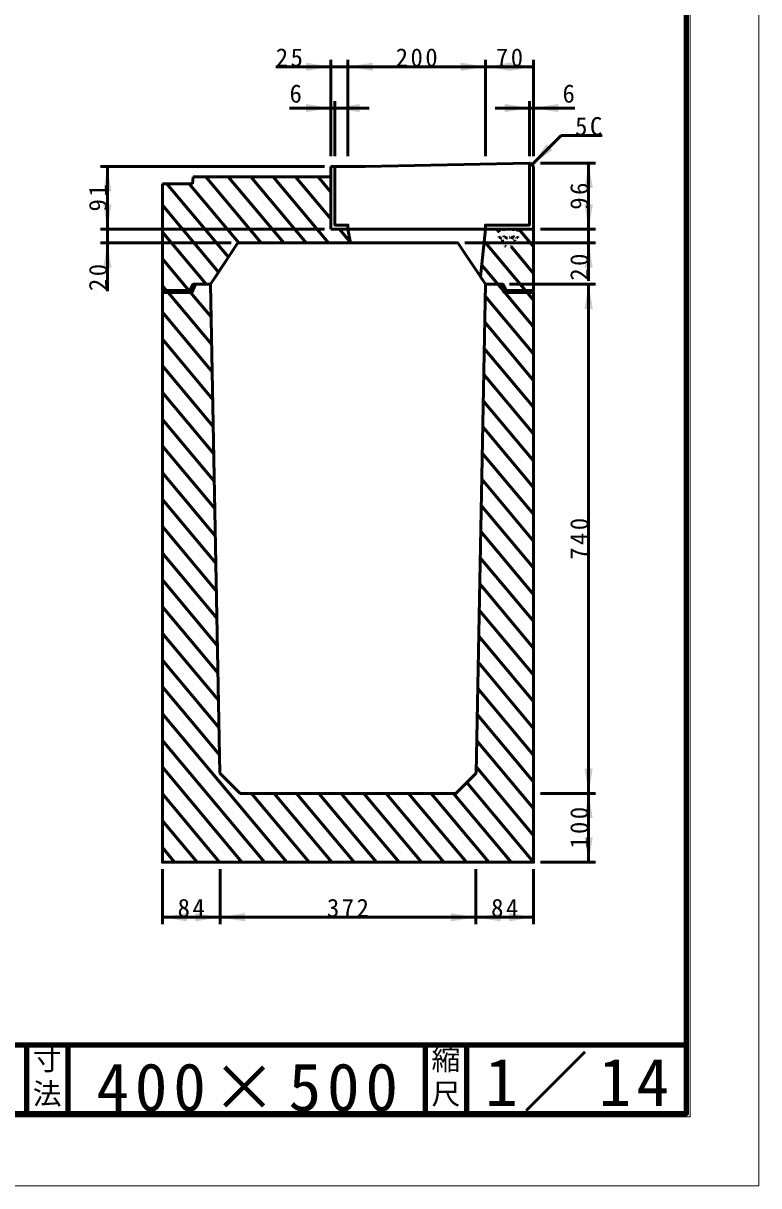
# Model space of a CAD drawing. Units: millimetres, scale not verified. Extents: x -2102 to 2102, y -1485 to 1485.
# Drawn here: x 1033 to 2102, y -1485 to 204 of the extents above; entities that cross this region are included whole.
import ezdxf
from ezdxf.enums import TextEntityAlignment as Align

# ---------------------------------------------------------------- set-up
doc = ezdxf.new("R2010")
doc.units = ezdxf.units.MM
doc.header["$LTSCALE"] = 5
doc.linetypes.add('DOTTED', pattern=[1.75, 0.25, -1.5])
doc.layers.add('0-0_V-nasSTD', color=7, linetype='Continuous', lineweight=35)
doc.layers.add('0-1_0', color=7, linetype='Continuous', lineweight=50)
doc.styles.add('ＭＳ ゴシック', font='')
doc.styles.get('ＭＳ ゴシック').set_extended_font_data('MS Gothic')

msp = doc.modelspace()

# ---------------------------------------------------------------- linework, layer by layer
at = {"layer": '0-0_V-nasSTD', "lineweight": 50}
for p, q in [((1769.029, 1.244), (1770.029, 1.244)), ((1770.029, 1.244), (1775.029, -3.756)), ((1775.029, -94.756), (1775.029, -3.756)), ((1235.029, -28.756), (1279.029, -28.756)), ((1241.439, -28.756), (1331.115, -135.627)), ((1346.237, -114.756), (1274.074, -28.756)), ((1280.029, -18.756), (1279.029, -28.756)), ((1298.319, -18.756), (1378.872, -114.756)), ((1411.507, -114.756), (1330.954, -18.756)), ((1363.589, -18.756), (1444.143, -114.756)), ((1476.778, -114.756), (1396.224, -18.756)), ((1428.859, -18.756), (1480.029, -79.737)), ((1480.029, -40.844), (1461.495, -18.756)), ((1316.666, -157.3), (1235.029, -60.009)), ((1235.029, -98.902), (1298.677, -174.756)), ((1492.631, -94.756), (1508.782, -114.004)), ((1705.029, -94.756), (1697.859, -164)), ((1721.077, -94.756), (1725.029, -99.465)), ((1775.029, -120.16), (1753.712, -94.756)), ((1763.122, -183.756), (1703.207, -112.352)), ((1775.029, -159.053), (1742.227, -119.961)), ((1273.594, -183.756), (1235.029, -137.796)), ((1731.068, -184.448), (1699.622, -146.972)), ((1305.029, -174.756), (1312.2, -164)), ((1305.029, -174.756), (1312.2, -164)), ((1312.2, -164), (1305.029, -174.756)), ((1697.859, -164), (1705.029, -174.756)), ((1697.859, -164), (1705.029, -174.756)), ((1240.959, -183.756), (1235.029, -176.689)), ((1305.029, -174.756), (1318.47, -885.196)), ((1705.029, -174.756), (1691.588, -885.196)), ((1306.681, -262.08), (1243.476, -186.756)), ((1305.928, -222.29), (1276.112, -186.756)), ((1775.029, -275.732), (1704.704, -191.922)), ((1775.029, -236.839), (1733.004, -186.756)), ((1775.029, -197.946), (1765.639, -186.756)), ((1307.434, -301.871), (1235.029, -215.582)), ((1775.029, -314.625), (1703.985, -229.958)), ((1308.187, -341.661), (1235.029, -254.475)), ((1775.029, -353.518), (1703.265, -267.994)), ((1308.94, -381.451), (1235.029, -293.368)), ((1775.029, -392.412), (1702.546, -306.029)), ((1309.692, -421.241), (1235.029, -332.261)), ((1775.029, -431.305), (1701.826, -344.065)), ((1310.445, -461.031), (1235.029, -371.154)), ((1775.029, -470.198), (1701.106, -382.1)), ((1311.198, -500.822), (1235.029, -410.047)), ((1775.029, -509.091), (1700.387, -420.136)), ((1311.951, -540.612), (1235.029, -448.94)), ((1775.029, -547.984), (1699.667, -458.171)), ((1312.704, -580.402), (1235.029, -487.833)), ((1775.029, -586.877), (1698.948, -496.207)), ((1313.456, -620.192), (1235.029, -526.727)), ((1775.029, -625.77), (1698.228, -534.242)), ((1314.209, -659.983), (1235.029, -565.62)), ((1775.029, -664.663), (1697.508, -572.278)), ((1314.962, -699.773), (1235.029, -604.513)), ((1775.029, -703.556), (1696.789, -610.313)), ((1315.715, -739.563), (1235.029, -643.406)), ((1775.029, -742.449), (1696.069, -648.349)), ((1316.467, -779.353), (1235.029, -682.299)), ((1775.029, -781.343), (1695.35, -686.384)), ((1317.22, -819.144), (1235.029, -721.192)), ((1775.029, -820.236), (1694.63, -724.42)), ((1317.973, -858.934), (1235.029, -760.085)), ((1775.029, -859.129), (1693.91, -762.455)), ((1416.088, -1014.756), (1235.029, -798.978)), ((1775.029, -898.022), (1693.191, -800.491)), ((1383.453, -1014.756), (1235.029, -837.871)), ((1775.029, -936.915), (1692.471, -838.526)), ((1350.818, -1014.756), (1235.029, -876.764)), ((1775.029, -975.808), (1691.752, -876.562)), ((1318.47, -885.196), (1348.029, -914.756)), ((1775.029, -1014.701), (1677.872, -898.913)), ((1318.182, -1014.756), (1235.029, -915.658)), ((1448.723, -1014.756), (1364.813, -914.756)), ((1481.358, -1014.756), (1397.448, -914.756)), ((1513.993, -1014.756), (1430.083, -914.756)), ((1546.629, -1014.756), (1462.719, -914.756)), ((1579.264, -1014.756), (1495.354, -914.756)), ((1611.899, -1014.756), (1527.989, -914.756)), ((1644.534, -1014.756), (1560.624, -914.756)), ((1677.169, -1014.756), (1593.259, -914.756)), ((1709.805, -1014.756), (1625.895, -914.756)), ((1742.44, -1014.756), (1658.53, -914.756)), ((1285.547, -1014.756), (1235.029, -954.551)), ((1252.912, -1014.756), (1235.029, -993.444))]:
    msp.add_line(p, q, dxfattribs=at)
at = {"layer": '0-0_V-nasSTD', "linetype": 'DOTTED', "lineweight": 50}
for p, q in [((1725.029, -106.756), (1725.029, -94.756)), ((1731.529, -105.756), (1731.529, -94.756)), ((1745.529, -105.756), (1745.529, -94.756)), ((1752.029, -106.756), (1752.029, -94.756)), ((1725.029, -106.756), (1752.029, -106.756)), ((1727.029, -107.756), (1726.829, -106.756)), ((1727.029, -107.756), (1750.029, -107.756)), ((1729.529, -111.756), (1729.529, -107.756)), ((1747.529, -111.756), (1747.529, -107.756)), ((1750.029, -107.756), (1750.229, -106.756))]:
    msp.add_line(p, q, dxfattribs=at)
at = {"layer": '0-0_V-nasSTD', "lineweight": 100}
for p, q in [((1037.5, -1280), (1037.5, -1380)), ((1097.5, -1280), (1097.5, -1380)), ((1617.5, -1280), (1617.5, -1380)), ((1677.5, -1280), (1677.5, -1380))]:
    msp.add_line(p, q, dxfattribs=at)
at = {"layer": '0-0_V-nasSTD', "lineweight": 18}
for points in [[(-2102.5, -1485), (-2102.5, 1485), (2102.5, 1485), (2102.5, -1485)], [(-2002.5, -1385), (-2002.5, 1385), (2002.5, 1385), (2002.5, -1385)]]:
    msp.add_lwpolyline(points, close=True, dxfattribs=at)
at = {"layer": '0-0_V-nasSTD', "lineweight": 100}
msp.add_lwpolyline([(-1997.5, 1380), (-1997.5, -1380), (1997.5, -1380), (1997.5, 1380)], close=True, dxfattribs=at)
at = {"layer": '0-0_V-nasSTD', "lineweight": 50}
for points in [[(1727.029, -174.756), (1732.029, -186.756), (1775.029, -186.756), (1775.029, -1014.756), (1235.029, -1014.756), (1235.029, -186.756), (1278.029, -186.756), (1283.029, -174.756), (1280.029, -174.756), (1275.029, -183.756), (1235.029, -183.756), (1235.029, -28.756)], [(1235.029, -94.756), (1235.029, -183.756), (1275.029, -183.756), (1280.029, -174.756), (1283.029, -174.756), (1278.029, -186.756), (1235.029, -186.756)], [(1235.029, -114.756), (1235.029, -183.756), (1275.029, -183.756), (1280.029, -174.756), (1283.029, -174.756), (1278.029, -186.756), (1235.029, -186.756), (1235.029, -1014.756), (1775.029, -1014.756), (1775.029, -186.756), (1732.029, -186.756), (1727.029, -174.756), (1730.029, -174.756), (1735.029, -183.756), (1775.029, -183.756), (1775.029, -174.756), (1775.029, -94.756)], [(1775.029, -186.756), (1732.029, -186.756), (1727.029, -174.756), (1730.029, -174.756), (1735.029, -183.756), (1775.029, -183.756), (1775.029, -94.756)], [(1775.029, -94.756), (1775.029, -174.756), (1775.029, -183.756), (1735.029, -183.756), (1730.029, -174.756), (1727.029, -174.756)], [(1705.029, -174.756), (1697.859, -164), (1697.859, -164)], [(1348.029, -914.756), (1662.029, -914.756), (1691.588, -885.196)]]:
    msp.add_lwpolyline(points, dxfattribs=at)
at = {"layer": '0-0_V-nasSTD', "linetype": 'DOTTED', "lineweight": 50}
for centre, radius, start, end in [((1724.529, -81.756), 25, 271.14576, 286.2602), ((1738.529, -111.756), 9, 180, 0), ((1738.529, -81.756), 25, 253.7398, 286.2602), ((1752.529, -81.756), 25, 253.7398, 268.85424)]:
    msp.add_arc(centre, radius, start, end, dxfattribs=at)
at = {"layer": '0-0_V-nasSTD'}
for points in [[(1444.029, 135.244), (1444.029, 147.244), (1480.029, 141.244)], [(1505.029, 141.244), (1541.029, 135.244), (1541.029, 147.244)], [(1669.029, 135.244), (1669.029, 147.244), (1705.029, 141.244)], [(1705.029, 141.244), (1741.029, 135.244), (1741.029, 147.244)], [(1739.029, 135.244), (1739.029, 147.244), (1775.029, 141.244)], [(1444.029, 75.244), (1444.029, 87.244), (1480.029, 81.244)], [(1486.029, 81.244), (1522.029, 75.244), (1522.029, 87.244)], [(1733.029, 75.244), (1733.029, 87.244), (1769.029, 81.244)], [(1775.029, 81.244), (1811.029, 75.244), (1811.029, 87.244)], [(1772.529, -1.256), (1793.742, 28.443), (1802.228, 19.958)], [(1849.029, -34.756), (1855.029, 1.244), (1861.029, -34.756)], [(1149.029, -39.756), (1155.029, -3.756), (1161.029, -39.756)], [(1149.029, -58.756), (1155.029, -94.756), (1161.029, -58.756)], [(1849.029, -58.756), (1855.029, -94.756), (1861.029, -58.756)], [(1149.029, -150.756), (1155.029, -114.756), (1161.029, -150.756)], [(1849.029, -150.756), (1855.029, -114.756), (1861.029, -150.756)], [(1849.029, -210.756), (1855.029, -174.756), (1861.029, -210.756)], [(1849.029, -878.756), (1855.029, -914.756), (1861.029, -878.756)], [(1849.029, -950.756), (1855.029, -914.756), (1861.029, -950.756)], [(1849.029, -978.756), (1855.029, -1014.756), (1861.029, -978.756)], [(1235.029, -1094.756), (1271.029, -1100.756), (1271.029, -1088.756)], [(1283.029, -1100.756), (1283.029, -1088.756), (1319.029, -1094.756)], [(1319.029, -1094.756), (1355.029, -1100.756), (1355.029, -1088.756)], [(1655.029, -1100.756), (1655.029, -1088.756), (1691.029, -1094.756)], [(1691.029, -1094.756), (1727.029, -1100.756), (1727.029, -1088.756)], [(1739.029, -1100.756), (1739.029, -1088.756), (1775.029, -1094.756)]]:
    msp.add_solid(points, dxfattribs=at)
at = {"layer": '0-1_0'}
for p, q in [((1400.029, 141.244), (1480.029, 141.244)), ((1480.029, 11.244), (1480.029, 151.244)), ((1505.029, 11.244), (1505.029, 151.244)), ((1705.029, 11.244), (1705.029, 151.244)), ((1775.029, 11.244), (1775.029, 151.244)), ((1486.029, 11.244), (1486.029, 91.244)), ((1769.029, 11.244), (1769.029, 91.244)), ((1420.029, 81.244), (1480.029, 81.244)), ((1480.029, 81.244), (1486.029, 81.244)), ((1536.029, 81.244), (1486.029, 81.244)), ((1719.029, 81.244), (1769.029, 81.244)), ((1769.029, 81.244), (1775.029, 81.244)), ((1835.029, 81.244), (1775.029, 81.244)), ((1814.956, 41.171), (1772.529, -1.256)), ((1814.956, 41.171), (1874.956, 41.171)), ((1785.029, 1.244), (1865.029, 1.244)), ((1855.029, -94.756), (1855.029, 1.244)), ((1471.029, -3.756), (1145.029, -3.756)), ((1480.029, -3.756), (1480.029, -94.756)), ((1480.029, -18.756), (1280.029, -18.756)), ((1480.029, -94.756), (1480.029, -18.756)), ((1480.029, -94.756), (1480.029, -18.756)), ((1471.029, -94.756), (1145.029, -94.756)), ((1480.029, -94.756), (1505.029, -94.756)), ((1505.029, -94.756), (1508.929, -114.756)), ((1785.029, -94.756), (1865.029, -94.756)), ((1855.029, -114.756), (1855.029, -94.756)), ((1335.029, -114.756), (1145.029, -114.756)), ((1155.029, -184.756), (1155.029, -114.756)), ((1345.029, -114.756), (1305.029, -174.756)), ((1345.029, -114.756), (1312.2, -164)), ((1675.029, -114.756), (1865.029, -114.756)), ((1855.029, -169.756), (1855.029, -114.756)), ((1697.859, -164), (1705.029, -174.756)), ((1283.029, -174.756), (1278.029, -186.756)), ((1305.029, -174.756), (1283.029, -174.756)), ((1730.029, -174.756), (1705.029, -174.756)), ((1705.029, -174.756), (1727.029, -174.756)), ((1727.029, -174.756), (1732.029, -186.756)), ((1735.029, -183.756), (1730.029, -174.756)), ((1775.029, -183.756), (1735.029, -183.756)), ((1740.029, -174.756), (1865.029, -174.756)), ((1855.029, -914.756), (1855.029, -174.756)), ((1278.029, -186.756), (1235.029, -186.756)), ((1235.029, -1014.756), (1235.029, -186.756)), ((1732.029, -186.756), (1775.029, -186.756)), ((1775.029, -1014.756), (1775.029, -186.756)), ((1785.029, -914.756), (1865.029, -914.756)), ((1855.029, -1014.756), (1855.029, -914.756)), ((1235.029, -1014.756), (1775.029, -1014.756)), ((1235.029, -1024.756), (1235.029, -1104.756)), ((1319.029, -1024.756), (1319.029, -1104.756)), ((1691.029, -1024.756), (1691.029, -1104.756)), ((1775.029, -1024.756), (1775.029, -1104.756)), ((1785.029, -1014.756), (1865.029, -1014.756)), ((1691.029, -1094.756), (1775.029, -1094.756))]:
    msp.add_line(p, q, dxfattribs=at)
at = {"layer": '0-1_0', "lineweight": 100}
msp.add_line((-1997.5, -1280), (1997.5, -1280), dxfattribs=at)
at = {"layer": '0-1_0'}
for points in [[(1775.029, 141.244), (1705.029, 141.244), (1505.029, 141.244), (1480.029, 141.244)], [(1480.029, -3.756), (1530.029, -3.756), (1769.029, 1.244)], [(1769.029, 1.244), (1769.029, -88.756), (1705.029, -88.756), (1705.029, -94.756)], [(1155.029, -114.756), (1155.029, -94.756), (1155.029, -3.756)], [(1486.029, -3.756), (1486.029, -88.756), (1505.029, -88.756), (1505.029, -94.756)], [(1775.029, -3.756), (1775.029, -94.756), (1705.029, -94.756)], [(1775.029, -94.756), (1705.029, -94.756), (1505.029, -94.756)], [(1345.029, -114.756), (1665.029, -114.756), (1705.029, -174.756)], [(1235.029, -183.756), (1275.029, -183.756), (1280.029, -174.756), (1305.029, -174.756)], [(1235.029, -1094.756), (1319.029, -1094.756), (1691.029, -1094.756)]]:
    msp.add_lwpolyline(points, dxfattribs=at)

# ---------------------------------------------------------------- texts
at = {"layer": '0-0_V-nasSTD', "style": 'ＭＳ ゴシック'}
for s, height, p in [('6', 26.39, (1420.029, 81.244)), ('6', 26.39, (1817.029, 81.244)), ('寸', 30.79, (1046.482, -1326.001)), ('縮', 30.79, (1626.482, -1326.001)), ('法', 30.79, (1046.476, -1375.99)), ('尺', 30.79, (1626.476, -1375.99))]:
    msp.add_text(s, height=height, dxfattribs=at).set_placement(p, align=Align.BOTTOM_LEFT)
at = {"layer": '0-0_V-nasSTD', "attachment_point": 7, "style": 'ＭＳ ゴシック'}
for s, insert, char_height in [('\\T1.2;25', (1400.029, 141.244), 26.39), ('\\T1.2;200', (1574.429, 141.244), 26.39), ('\\T1.2;70', (1720.229, 141.244), 26.39), ('\\T1.2;5C', (1835.356, 41.171), 26.39), ('\\T1.2;84', (1257.229, -1094.756), 26.39), ('\\T1.2;372', (1474.429, -1094.756), 26.39), ('\\T1.2;84', (1713.229, -1094.756), 26.39), ('\\T1.16;1／14', (1704.533, -1377.418), 69.65), ('\\T1.18;400×500', (1139.081, -1377.492), 69.65)]:
    msp.add_mtext(s, dxfattribs=dict(at, insert=insert, char_height=char_height))
at = {"layer": '0-0_V-nasSTD', "char_height": 26.39, "attachment_point": 7, "rotation": 90, "style": 'ＭＳ ゴシック'}
for s, insert in [('\\T1.2;91', (1155.029, -69.056)), ('\\T1.2;96', (1855.029, -66.556)), ('\\T1.2;20', (1855.029, -169.756)), ('\\T1.2;20', (1155.029, -184.756)), ('\\T1.2;740', (1855.029, -575.356)), ('\\T1.2;100', (1855.029, -995.356))]:
    msp.add_mtext(s, dxfattribs=dict(at, insert=insert))

doc.saveas('drawing.dxf')
